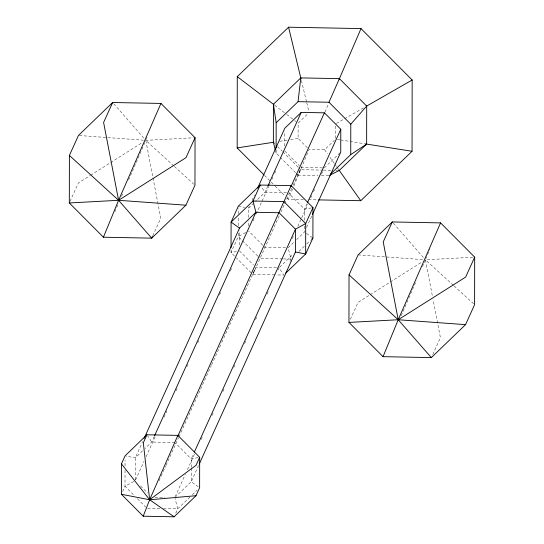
<?xml version="1.0" encoding="UTF-8"?>
<svg xmlns="http://www.w3.org/2000/svg" width="544" height="544" viewBox="0 0 544 544"><rect width="100%" height="100%" fill="white"/><g stroke="black" fill="none" stroke-linecap="round" stroke-linejoin="round"><path stroke-width="0.41" stroke-dasharray="2.72 2.04" d="M125.032 470.234L125.011 486.282L121.713 493.551M125.038 466.004L125.052 460.095M135.252 479.822L135.286 457.851L142.65 441.606M191.23 468.221L191.209 481.739L176.011 496.386M191.23 467.378L191.243 458.932L193.698 453.512M231.05 249.995L231.044 252.532L235.763 257.271M238.299 233.172L238.292 236.552L231.044 252.532L236.409 251.498M238.313 225.57L238.326 217.117M238.326 213.738L238.34 208.672M239.482 244.997L239.503 230.629M248.54 225.862L248.547 220.789M248.554 217.41L248.567 208.121L249.268 206.584M295.582 172.72L276.121 153.163L276.128 149.784M284.791 145.948L284.811 131.58M307.34 147.716L298.105 138.441L298.132 123.162L307.904 113.744M304.504 226.093L304.497 232.009L296.589 239.625M304.511 220.177L304.531 209.195L307.319 203.048M335.587 138.312L335.607 125.582M146.105 139.57L147.07 137.217M425.734 259.026L429.93 248.812M303.477 199.594L288.313 199.308L292.529 189.176M293.828 186.062L309.067 149.457L324.591 149.756L334.363 140.338M324.986 112.091L328.692 103.503M114.838 211.806L118.538 203.266M121.564 196.275L122.57 193.943M128.629 179.962L145.778 140.359L193.378 137.788M401.193 315.724L416.33 280.779M422.382 266.798L425.408 259.808L473.008 257.237M70.02 201.423L78.384 182.974L89.855 175.726M152.755 235.844L160.772 218.171L158.059 204.095M252.056 200.437L254.497 195.058M154.156 436.621L151.701 442.034L145.01 448.48M267.77 186.157L264.982 192.304L257.081 199.92M135.599 479.89L144.024 461.326M146.125 456.681L155.251 436.567M164.023 417.228L166.831 411.04M175.957 390.925L177.711 387.063M186.83 366.948L188.584 363.079M197.71 342.965L199.464 339.096M208.59 318.981L210.344 315.119M219.47 295.004L221.224 291.135M230.343 271.021L232.104 267.152M253.062 220.939L254.109 218.634M256.204 214.023L268.75 186.361M269.096 185.592L270.144 183.287M271.884 179.445L272.932 177.14M274.672 173.298L275.72 170.993M158.984 480.869L160.738 477M161.092 476.224L162.846 472.355M163.193 471.58L165.648 466.167M166.002 465.392L178.636 437.546M178.983 436.771L211.269 365.602M211.623 364.827L221.449 343.169M221.796 342.394L254.782 269.674M279.188 215.873L252.865 274.462L236.354 257.87M280.935 212.031L284.417 204.347M284.77 203.578L291.74 188.21M293.134 185.137L301.152 167.464L322.674 167.878M175.148 496.781L185.32 474.348M187.428 469.71L194.446 454.233M201.11 439.538L202.864 435.669M211.99 415.555L213.744 411.686M222.87 391.578L224.624 387.709M233.75 367.594L235.504 363.725M244.623 343.611L246.731 338.973M255.503 319.634L257.258 315.765M267.084 294.107L268.838 290.238M277.964 270.123L279.018 267.804L283.771 275.06L276.257 274.91M292.264 238.598L293.304 236.293M297.84 226.304L301.322 218.62M301.675 217.852L307.945 204.02M310.733 197.873L311.78 195.568M313.528 191.726L314.568 189.421M321.545 174.053L322.585 171.748M175.76 513.169L177.738 508.81L189.897 497.094M289.986 261.358L291.02 259.073L288.082 247.826L294.161 241.964M198.58 465.494L191.209 481.739L198.329 486.805M306.585 227.399L312.161 215.104M350.35 319.335L358.02 302.43L369.485 295.174M432.738 354.525L440.402 337.62L433.065 299.54M296.174 173.312L297.942 175.093L300.648 169.687L322.483 170.109M248.567 208.121L256.469 200.505M324.333 167.906L340.136 152.68M279.623 267.213L292.998 254.327M298.928 251.457L304.395 246.187M306.83 243.848L310.474 240.332M142.582 450.826L135.286 457.851L125.841 456.022M192.331 494.748L197.193 490.062M90.576 175.27L109.929 163.03M110.65 162.574L142.195 142.623M370.206 294.719L389.565 282.479M390.279 282.023L421.824 262.079M336.348 123.461L363.582 107.848M245.609 232.533L238.292 236.552L241.835 240.108M133.783 481.467L125.011 486.282L134.443 495.768M311.426 207.869L304.531 209.195L288.748 193.338M198.138 457.599L191.243 458.932L175.46 443.074M279.745 141.297L287.252 140.128M290.591 139.611L298.105 138.441M323.32 170.122L330.881 170.272M335.92 170.367L337.6 170.401M297.942 175.093L317.988 175.474M321.327 175.542L328.848 175.685M286.511 192.719L264.982 192.304L260.229 185.048M308.53 199.696L318.634 199.886M285.593 247.772L264.901 247.377L248.533 230.928M282.669 258.91L260.114 258.482L258.346 256.7M283.506 258.93L291.02 259.073M276.536 267.757L255.836 267.356L252.865 274.462L275.42 274.897M174.882 442.483L151.701 442.034L147.812 436.098M154.924 497.175L164.859 497.366M147.669 508.232L160.194 508.47M163.54 508.538L177.738 508.81L175.005 498.358M79.302 135.51L143.256 140.175M358.088 254.905L422.885 259.624M337.246 139.427L339.742 139.822M340.571 139.951L364.677 143.772M238.34 206.135L244.637 207.352M306.435 233.39L312.263 237.524M274.727 105.264L286.096 113.954M286.763 114.464L294.12 120.095M294.787 120.605L296.126 121.625M453.431 285.362L425.408 259.808L432.426 296.228M454.056 285.933L474.606 304.674M173.801 165.913L145.778 140.359L157.903 203.272M174.42 166.484L194.97 185.225M284.784 151.014L299.397 165.702M273.367 142.276L275.148 144.065M277.522 146.445L282.261 151.212M282.86 151.81L298.275 167.3M298.867 167.899L300.648 169.687M264.527 175.399L270.477 181.376M271.068 181.975L274.638 185.558M275.23 186.157L284.75 195.718M287.123 198.111L288.313 199.308M242.42 240.7L257.754 256.108M239.469 250.906L253.497 265.003M140.508 485.948L147.526 493M137.394 498.732L145.649 507.028M393.394 223.217L423.756 257.917M113.764 103.768L144.126 138.468M324.591 149.756L327.522 153.884M329.97 157.325L334.363 163.526M334.852 164.213L336.321 166.28M336.811 166.967L338.273 169.034M275.529 150.831L276.121 153.163M301.424 80.553L306.558 101.898M306.755 102.721L308.924 111.751"/><path stroke-width="0.82" d="M69.326 202.96L69.394 155.428L78.458 135.449L112.656 102.503L160.949 103.435L195.044 137.7L194.97 185.225L185.912 205.204L151.708 238.15L103.421 237.218L69.326 202.96L118.592 200.294L185.912 205.204M121.387 494.278L121.434 463.862L125.059 455.865L146.941 434.785L177.847 435.377L199.668 457.307L199.628 487.723L195.996 495.713L174.114 516.8L143.208 516.202L121.387 494.278L149.654 499.766L195.996 495.713M231.05 247.466L231.091 222.115L238.34 206.135L260.229 185.048L291.135 185.64L312.956 207.57L312.909 237.986L305.66 253.973L285.593 273.299M263.935 174.801L237.17 147.907L237.279 76.622L288.578 27.2L361.019 28.594L412.162 79.988L412.053 151.28L360.754 200.702L318.634 199.886M329.596 175.311L339.279 170.428L366.636 144.072L366.697 106.053L339.422 78.642L300.784 77.901L273.428 104.258L273.367 142.276L275.332 150.056M276.128 148.09L276.168 122.747L273.428 104.258M199.281 463.95L295.433 251.988L295.467 229.174L279.099 212.731L255.918 212.282L239.503 228.099L144.058 438.512M257.632 188.136L284.818 128.2L301.233 112.39L324.414 112.832L340.782 129.282L340.748 152.096L312.514 214.336M348.956 322.408L349.03 274.883L358.088 254.905L392.292 221.952L440.579 222.884L474.674 257.149L474.606 304.674L465.542 324.652L431.344 357.598L383.051 356.667L348.956 322.408L398.222 319.743L465.542 324.652M330.67 173.93L350.737 154.598L350.785 124.182L366.697 106.053M276.168 122.747L298.058 101.66L300.784 77.901M143.208 516.202L149.654 499.766L177.847 435.377M103.421 237.218L118.592 200.294L160.949 103.435M383.051 356.667L398.222 319.743L440.579 222.884M339.13 79.315L361.019 28.594M298.058 101.66L328.964 102.252L339.422 78.642M112.656 102.503L103.598 122.482L118.592 200.294L151.708 238.15L152.408 236.613M195.044 137.7L185.98 157.678L118.592 200.294L69.394 155.428M146.941 434.785L143.317 442.775L149.654 499.766L174.114 516.8M260.229 185.048L252.98 201.028L231.091 222.115L239.503 228.099M154.51 435.846L255.918 212.282L252.98 201.028L283.886 201.627L305.708 223.557L305.66 253.973L295.433 251.988M268.124 185.388L301.233 112.39M291.135 185.64L177.684 436.295M290.952 186.599L324.414 112.832M194.405 451.969L295.467 229.174L305.708 223.557L312.956 207.57M307.666 202.28L340.782 129.282M199.668 457.307L196.044 465.297L149.654 499.766L121.434 463.862M392.292 221.952L383.228 241.93L398.222 319.743L431.344 357.598M474.674 257.149L465.616 277.127L398.222 319.743L349.03 274.883M311.692 239.156L312.909 237.986M350.737 154.598L366.636 144.072M366.527 106.155L412.162 79.988M237.17 147.907L273.897 142.202M365.507 143.902L412.053 151.28M237.279 76.622L274.06 104.747M328.964 102.252L350.785 124.182M338.762 169.721L360.754 200.702M288.578 27.2L301.022 78.914"/></g></svg>
